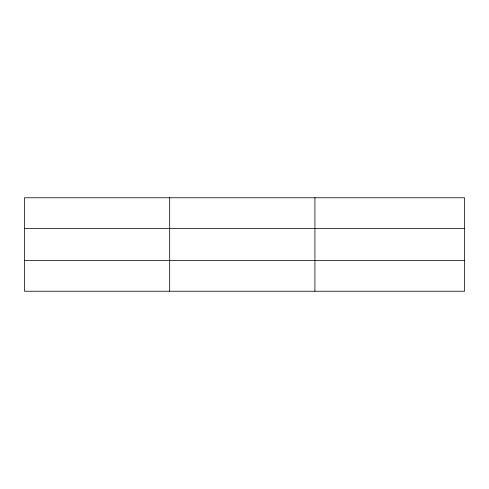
<?xml version="1.0" encoding="UTF-8"?>
<svg xmlns="http://www.w3.org/2000/svg" width="489" height="489" viewBox="0 0 489 489"><rect width="100%" height="100%" fill="white"/><g stroke="black" fill="none" stroke-linecap="round" stroke-linejoin="round"><path stroke-width="0.73" d="M169.683 197.764L169.683 291.236M314.916 197.764L314.916 291.236M464.55 260.392L464.55 291.236L24.45 291.236L24.45 197.764L464.55 197.764L464.55 260.392L24.45 260.392M24.45 228.607L464.55 228.607"/></g></svg>
